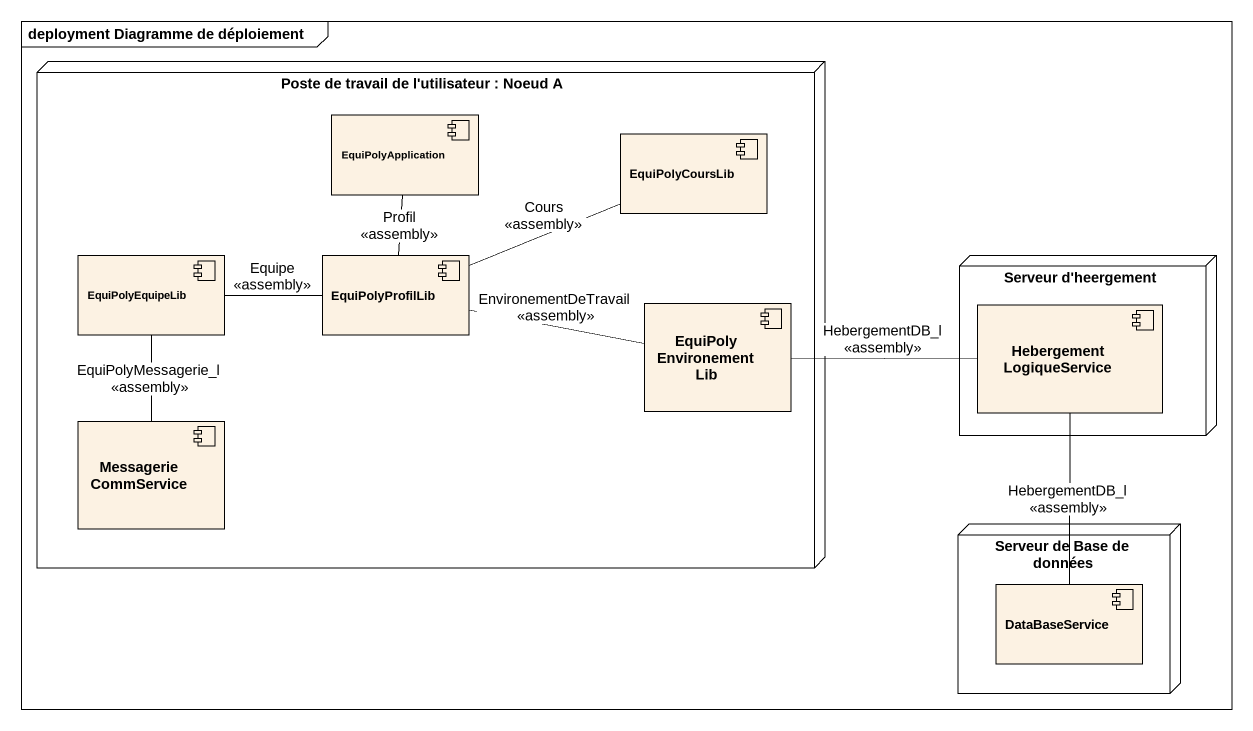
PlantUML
@startuml
mainframe deployment Diagramme de déploiement
node "Poste de travail de l'utilisateur : Noeud A" as Poste_de_travail_de_l {
  component EquiPolyApplication
  component EquiPolyCoursLib
  component EquiPolyEquipeLib
  component EquiPolyProfilLib
  component EquiPolyEnvironementLib
  component MessagerieCommService
}
node "Serveur d'heergement" as Serveur_d_heergement {
  component HebergementLogiqueService
}
node "Serveur de Base de données" as Serveur_de_Base_de_données {
  component DataBaseService
}
EquiPolyApplication -- EquiPolyProfilLib : Profil\n<<assembly>>
EquiPolyEquipeLib -right- EquiPolyProfilLib : Equipe\n<<assembly>>
EquiPolyEquipeLib -- MessagerieCommService : EquiPolyMessagerie_l\n<<assembly>>
EquiPolyProfilLib -right- EquiPolyCoursLib : Cours\n<<assembly>>
EquiPolyProfilLib -right- EquiPolyEnvironementLib : EnvironementDeTravail\n<<assembly>>
EquiPolyEnvironementLib -right- HebergementLogiqueService : HebergementDB_l\n<<assembly>>
HebergementLogiqueService -- DataBaseService : HebergementDB_l\n<<assembly>>
@enduml
